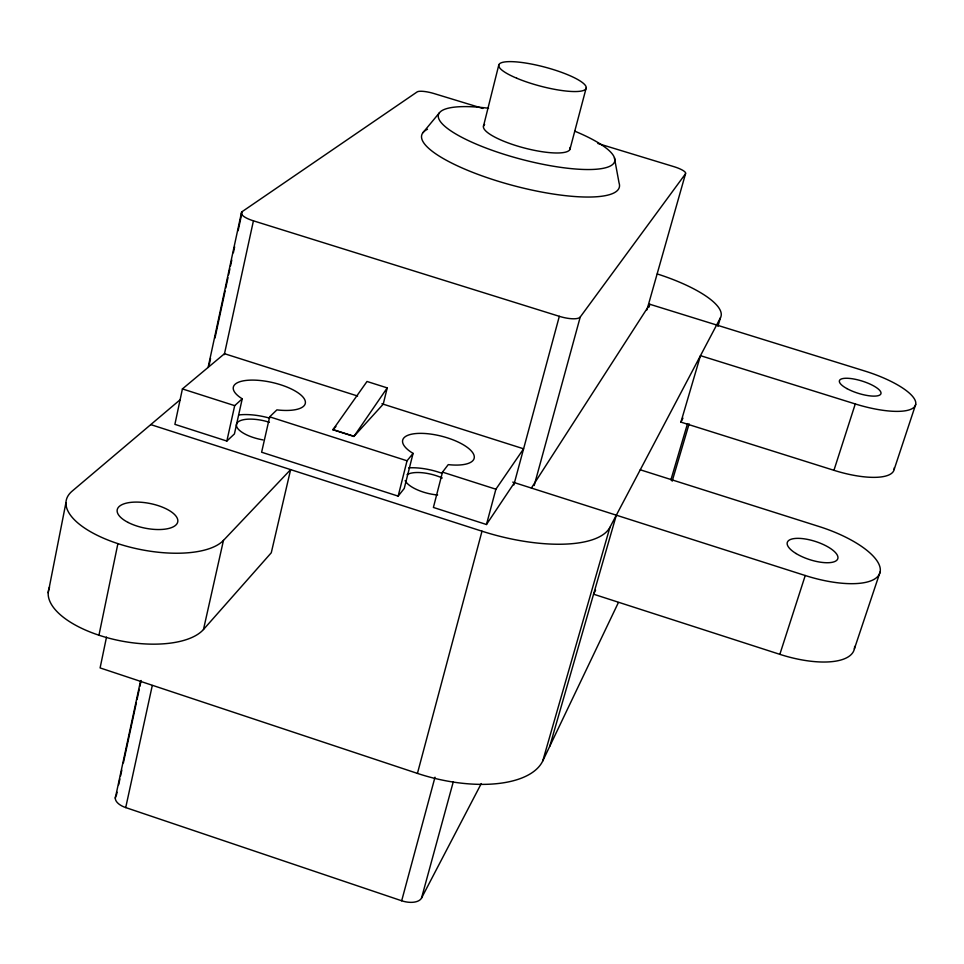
<?xml version="1.0" encoding="UTF-8"?>
<svg xmlns="http://www.w3.org/2000/svg" width="964" height="964" viewBox="0 0 964 964"><rect width="100%" height="100%" fill="white"/><g stroke="black" fill="none" stroke-linecap="round" stroke-linejoin="round"><path stroke-width="1.45" d="M48.2 592.788L65.95 502.642M98.955 635.204L117.897 543.636M106.51 637.096L100.099 667.919L417.436 773.405A104.594 48.839 14.8 0 0 542.756 760.958L618.394 602.536M357.596 396.023L224.504 353.704L182.413 388.926L174.894 424.353L226.853 441.054L234.421 433.933L242.229 398.807A36.873 13.122 12.8 0 1 250.423 380.129A36.873 13.122 12.8 0 1 302.804 396.867A36.873 13.122 12.8 0 1 276.897 409.881L269.667 416.834L261.618 452.224L398.156 496.123L404.241 488.459L413.074 453.393A36.885 13.4 14.3 0 1 417.689 433.426A36.885 13.4 14.3 0 1 470.793 450.393A36.885 13.4 14.3 0 1 448.236 464.624L442.5 472.131L433.402 507.45L486.471 524.512L514.463 482.651M115.282 798.18L140.479 681.271M208.103 367.465L241.301 213.406M116.415 795.155L117.054 792.215M118.632 784.865L119.91 778.996M120.536 776.056L121.801 770.176M123.392 762.825L136.382 702.551M137.021 699.611L139.238 689.32M139.876 686.38L141.142 680.5M209.272 364.464L210.538 358.584M214.984 338.002L225.118 290.971M225.757 288.031L227.974 277.74M228.601 274.8L229.878 268.92M230.504 265.98L231.77 260.099M233.36 252.749L234.626 246.868M238.108 230.697L242.229 211.586L417.123 91.929A14.291 3.326 14.3 0 1 434.029 93.556L482.892 108.45M481.265 783.587L421.521 898.087A16.545 8.784 14.8 0 1 401.675 900.774L125.718 807.579L152.276 685.524M224.299 354.656L253.424 220.828A18.195 5.29 13 0 1 242.229 211.586M226.853 441.054L234.686 405.651L242.229 398.807M203.488 629.492L223.467 540.394L290.622 469.613L271.282 552.77L203.488 629.492A81.109 35.801 10.8 0 1 107.341 637.746A81.109 35.801 10.8 0 1 49.562 587.112M332.917 429.727L367.007 381.479L387.227 387.889L383.226 404.169L353.909 436.439L332.917 429.727L335.93 426.534M353.909 436.439L387.227 387.889M483.482 126.188L498.774 65.058M398.156 496.123L407.037 460.78L413.074 453.393M569.917 149.492L586.233 87.796M417.436 773.405L482 531.2A108.787 40.705 15 0 0 609.923 527.32L720.457 317.759A83.133 23.787 15.7 0 0 657.327 273.969M486.471 524.512L495.894 489.206L523.597 448.802L381.925 403.759M401.675 900.774L435.005 777.201M513.836 484.976L559.325 316.325A18.232 5.483 15.2 0 0 580.232 317.023L685.524 173.761A14.376 3.41 15.7 0 0 674.041 166.7L597.873 143.491M421.521 898.087L453.261 781.876M534.201 485.531L580.232 317.023M646.928 309.926L685.524 173.761M649.001 307.155L649.82 304.263L864.865 371.044A58.045 17.135 17.4 0 1 915.607 404.784A58.045 17.135 17.4 0 1 855.273 403.952L700.466 355.656L680.921 422.124L833.944 470.312A57.43 18.449 17.6 0 0 894.291 467.769M542.756 760.958L609.923 527.32M549.793 746.208L616.321 515.186M670.908 479.879L687.525 423.606M672.173 481.169L689.115 423.823M717.915 326.35L720.457 317.759M833.944 470.312L855.273 403.952M595.583 590.233L593.571 594.198L779.84 654.339L805.241 575.52A70.746 25.438 17.9 0 0 879.951 572.604A70.746 25.438 17.9 0 0 819.496 526.657L640.265 469.793M894.158 469.468L915.704 404.41M854.369 648.917L880.12 571.941M680.921 422.124L682.934 418.147M531.381 488.049L649.82 304.263M422.967 132.671L439.439 112.74M180.22 399.674L72.155 491.134A82.314 33.547 11.3 0 0 118.138 543.708A82.314 33.547 11.3 0 0 223.467 540.394M253.424 220.828L559.325 316.325M512.764 482.108L805.241 575.52M332.954 429.558L353.945 436.27M182.413 388.926L234.686 405.651M269.667 416.834L407.037 460.78M442.5 472.131L495.894 489.206M150.758 424.606L482 531.2M614.405 157.783L619.069 182.991A102.172 25.426 14.8 0 1 508.064 184.148A102.172 25.426 14.8 0 1 427.498 129.248M574.869 131.212A91.134 21.847 14.8 0 1 590.402 169.519A91.134 21.847 14.8 0 1 455.044 133.526A91.134 21.847 14.8 0 1 488.555 108.257M570.049 147.444A44.79 10.737 14.8 0 1 523.38 147.745A44.79 10.737 14.8 0 1 484.627 124.464M408.724 467.877A36.668 13.821 14.3 0 1 441.572 473.155M239.434 414.869A36.668 13.544 12.7 0 1 269.655 418.147M125.718 807.579A16.545 8.495 10.4 0 1 115.945 795.83M854.634 646.434A69.842 27.257 18.1 0 1 779.84 654.339M262.991 439.897A25.667 9.483 12.7 0 1 236.59 423.895A25.667 9.483 12.7 0 1 269.402 422.28M437.632 494.978A25.667 9.676 14.3 0 1 405.157 480.626M407.073 474.649A25.667 9.676 14.3 0 1 442.259 477.999M516.752 78.229A45.212 9.748 14.9 0 0 586.004 88.664A45.212 9.748 14.9 0 0 524.693 62.889A45.212 9.748 14.9 0 0 516.752 78.229M796.011 553.505A26.522 9.532 17.9 0 0 837.535 559.289A26.522 9.532 17.9 0 0 804.121 538.816A26.522 9.532 17.9 0 0 796.011 553.505M128.104 522.44A30.848 12.568 11.3 0 0 177.412 522.91A30.848 12.568 11.3 0 0 136.936 502.087A30.848 12.568 11.3 0 0 128.104 522.44M846.874 388.576A21.762 6.423 17.4 0 0 880.735 394.143A21.762 6.423 17.4 0 0 852.923 378.852A21.762 6.423 17.4 0 0 846.874 388.576"/></g></svg>
